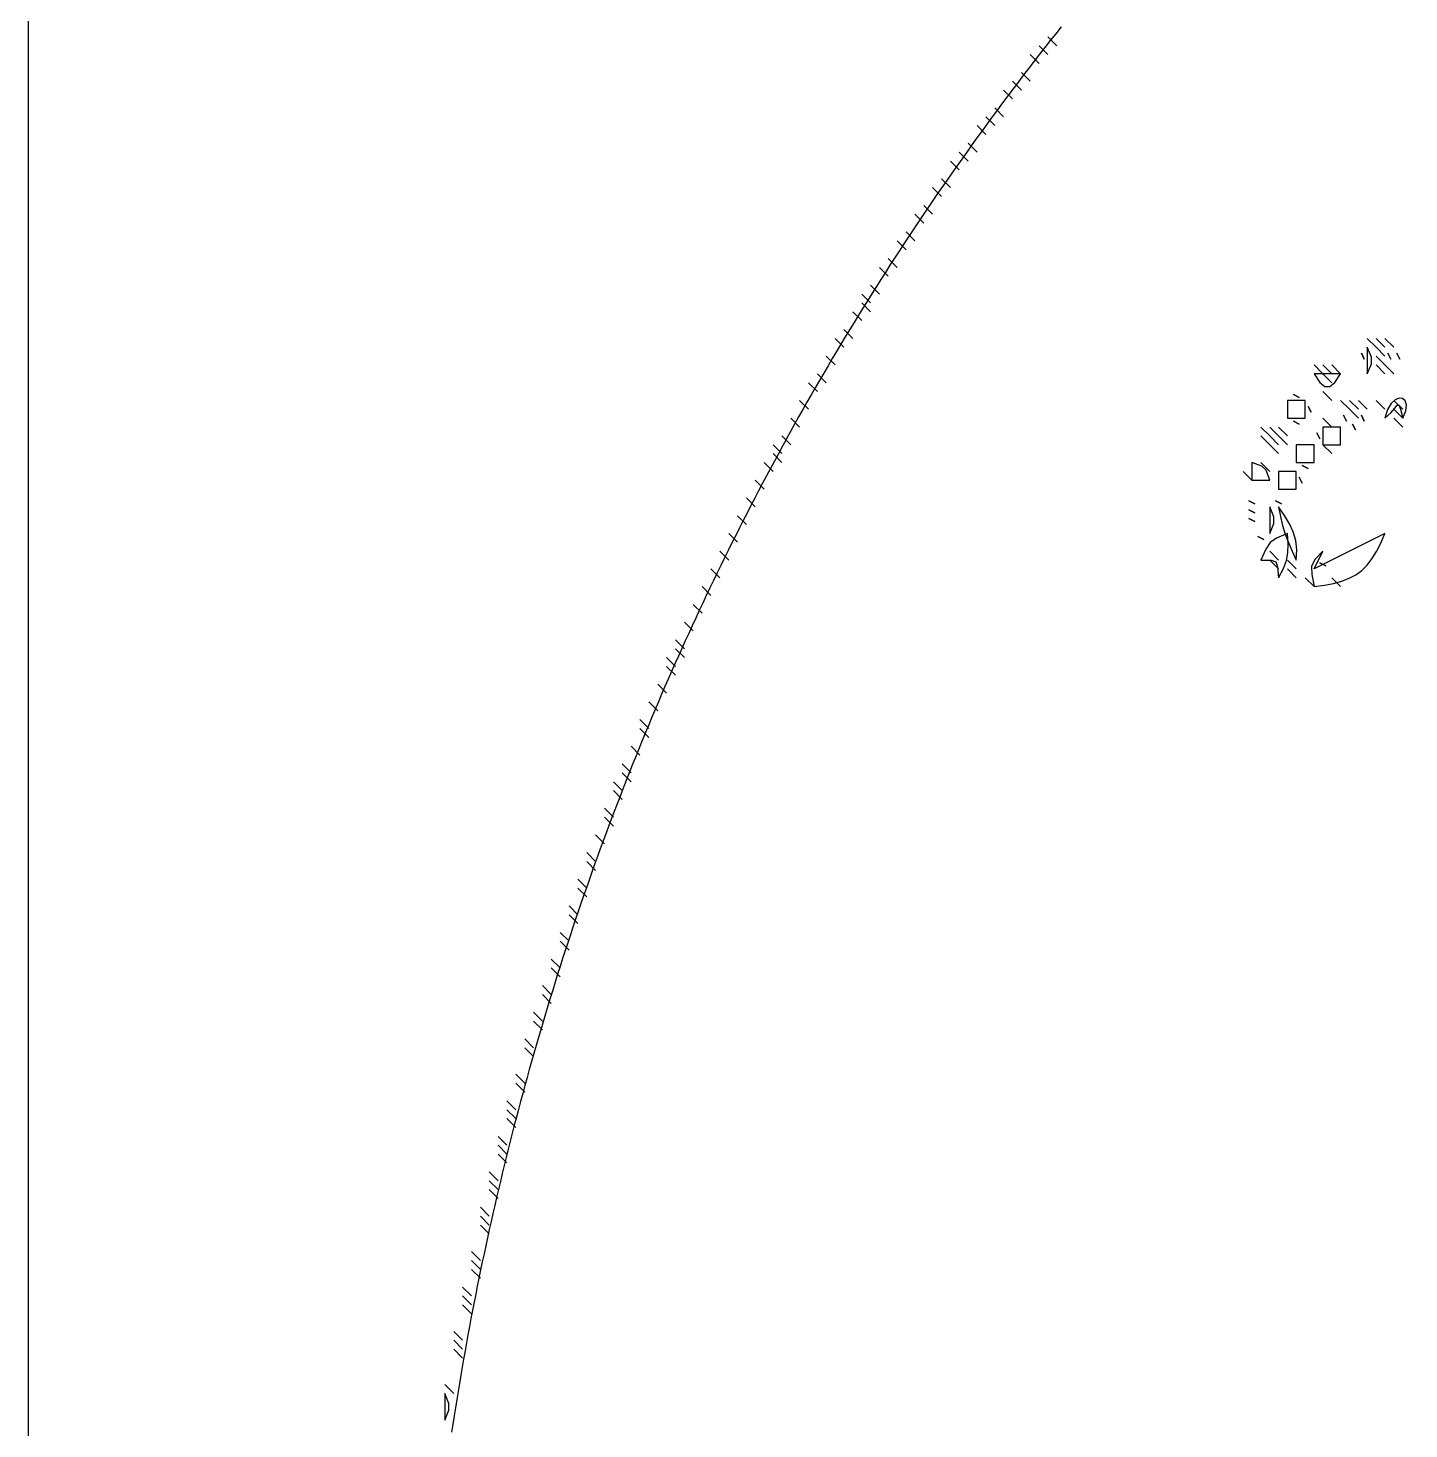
# Model space of a CAD drawing. Extents: x 0 to 750, y 0 to 750.
# Drawn here: x 0 to 155.7, y 429 to 587 of the extents above; entities that cross this region are included whole.
import ezdxf

# ---------------------------------------------------------------- set-up
doc = ezdxf.new("R2010")
doc.units = 0
for name, color, linetype in [('C19', 19, 'CONTINUOUS'), ('C250', 250, 'CONTINUOUS'), ('C251', 251, 'CONTINUOUS'), ('C252', 252, 'CONTINUOUS'), ('C253', 253, 'CONTINUOUS'), ('C254', 254, 'CONTINUOUS'), ('C27', 27, 'CONTINUOUS'), ('C28', 28, 'CONTINUOUS'), ('C29', 29, 'CONTINUOUS'), ('C37', 37, 'CONTINUOUS'), ('C39', 39, 'CONTINUOUS'), ('C47', 47, 'CONTINUOUS'), ('C59', 59, 'CONTINUOUS'), ('C7', 7, 'CONTINUOUS')]:
    doc.layers.add(name, color=color, linetype=linetype)

msp = doc.modelspace()

# ---------------------------------------------------------------- linework, layer by layer
at = {"layer": 'C19'}
msp.add_lwpolyline([(146, 548), (147, 547), (146, 548)], dxfattribs=at)
at = {"layer": 'C250'}
for points in [[(115, 586), (116, 585), (115, 586)], [(106, 574), (107, 573), (106, 574)], [(101, 567), (102, 566), (101, 567)], [(99, 564), (100, 563), (99, 564)], [(97, 561), (98, 560), (97, 561)], [(92, 553), (93, 552), (92, 553)], [(151, 552), (152, 551), (151, 552)], [(150.6666, 549.6666), (150.3333, 550.3333)], [(150.333328, 550.333313), (150.6666, 549.6667)], [(152, 551), (153, 550), (152, 551)], [(145, 549), (146, 548), (145, 549)], [(147, 549), (148, 548), (147, 549)], [(89, 548), (90, 547), (89, 548)], [(150, 545), (151, 544), (150, 545)], [(152, 545), (153, 544), (152, 545)], [(154, 545), (155, 544), (154, 545)], [(149.6666, 541.6666), (149.3333, 542.3333)], [(149.333328, 542.333313), (149.6666, 541.6667)], [(154, 543), (155, 542), (154, 543)], [(85, 541), (86, 540), (85, 541)], [(139, 538), (140, 537), (139, 538)], [(141, 533), (141.2136, 531.902), (141.4632, 530.8873), (141.7578, 529.9228), (142.1061, 528.9754), (142.5172, 528.0122), (143, 527), (143.0568, 528.1666), (142.9387, 529.2066), (142.6597, 530.1649), (142.234, 531.0865), (141.6761, 532.0165), (141, 533)], [(137.666672, 531.666687), (138.3333, 531.3333), (137.6666, 531.6667)], [(140, 527), (141, 526), (140, 527)], [(142, 527), (143, 526), (142, 527)], [(145.666672, 526.666687), (146.3333, 526.3333), (145.6666, 526.6667)], [(144, 525), (145, 524), (144, 525)], [(72, 515), (73, 514), (72, 515)], [(66, 501), (67, 500), (66, 501)], [(63, 493), (64, 492), (63, 493)], [(62, 490), (63, 489), (62, 490)], [(58, 478), (59, 477), (58, 478)], [(57, 475), (58, 474), (57, 475)], [(55, 468), (56, 467), (55, 468)], [(51, 452), (52, 451), (51, 452)], [(49, 443), (50, 442), (49, 443)]]:
    msp.add_lwpolyline(points, dxfattribs=at)
at = {"layer": 'C251'}
for points in [[(114, 585), (115, 584), (114, 585)], [(111, 581), (112, 580), (111, 581)], [(108, 577), (109, 576), (108, 577)], [(105, 573), (106, 572), (105, 573)], [(103, 570), (104, 569), (103, 570)], [(95, 558), (96, 557), (95, 558)], [(90, 550), (91, 549), (90, 550)], [(86, 543), (87, 542), (86, 543)], [(146, 542), (146, 540), (148, 540), (148, 542), (146, 542)], [(140, 540), (141, 539), (140, 540)], [(143, 540), (143, 538), (145, 538), (145, 540), (143, 540)], [(138, 538), (138, 536), (140, 536), (139.6025, 537.124), (139.124, 537.6025), (138, 538)], [(143.666672, 537.666687), (144.3333, 537.3333), (143.6666, 537.6667)], [(81, 534), (82, 533), (81, 534)], [(140.666672, 533.666687), (141.3333, 533.3333), (140.6666, 533.6667)], [(80, 532), (81, 531), (80, 532)], [(79, 530), (80, 529), (79, 530)], [(138.666672, 529.666687), (139.3333, 529.3333), (138.6666, 529.6667)], [(78, 528), (79, 527), (78, 528)], [(77, 526), (78, 525), (77, 526)], [(147, 525), (148, 524), (147, 525)], [(76, 524), (77, 523), (76, 524)], [(75, 522), (76, 521), (75, 522)], [(71, 513), (72, 512), (71, 513)], [(70, 511), (71, 510), (70, 511)], [(68, 506), (69, 505), (68, 506)], [(64, 496), (65, 495), (64, 496)], [(60, 485), (61, 484), (60, 485)], [(56, 472), (57, 471), (56, 472)], [(54, 465), (55, 464), (54, 465)], [(53, 461), (54, 460), (53, 461)], [(52, 457), (53, 456), (52, 457)], [(51, 453), (52, 452), (51, 453)], [(50, 448), (51, 447), (50, 448)], [(48, 438), (49, 437), (48, 438)], [(47, 433), (47, 430), (47.464, 431.123), (47.464, 431.8769), (47, 433)]]:
    msp.add_lwpolyline(points, dxfattribs=at)
at = {"layer": 'C252'}
for points in [[(110, 580), (111, 579), (110, 580)], [(100, 566), (101, 565), (100, 566)], [(93, 555), (94, 554), (93, 555)], [(152, 552), (153, 551), (152, 552)], [(153, 549), (154, 548), (153, 549)], [(87, 545), (88, 544), (87, 545)], [(149, 545), (150, 544), (149, 545)], [(154, 544), (155, 543), (154, 544)], [(140, 542), (141, 541), (140, 542)], [(139, 541), (140, 540), (139, 541)], [(141, 541), (142, 540), (141, 541)], [(145.6666, 540.6666), (145.3333, 541.3333)], [(145.333328, 541.333313), (145.6666, 540.6667)], [(83, 538), (84, 537), (83, 538)], [(82, 536), (83, 535), (82, 536)], [(141, 537), (141, 535), (143, 535), (143, 537), (141, 537)], [(137.666672, 532.666687), (138.3333, 532.3333), (137.6666, 532.6667)], [(140, 528), (141, 527), (140, 528)], [(142, 526), (143, 525), (142, 526)], [(74, 520), (75, 519), (74, 520)], [(73, 518), (74, 517), (73, 518)], [(69, 509), (70, 508), (69, 509)], [(67, 504), (68, 503), (67, 504)], [(65, 499), (66, 498), (65, 499)], [(62, 491), (63, 490), (62, 491)], [(61, 488), (62, 487), (61, 488)], [(59, 482), (60, 481), (59, 482)], [(58, 479), (59, 478), (58, 479)], [(57, 476), (58, 475), (57, 476)], [(55, 469), (56, 468), (55, 469)], [(50, 449), (51, 448), (50, 449)], [(49, 444), (50, 443), (49, 444)], [(48, 439), (49, 438), (48, 439)]]:
    msp.add_lwpolyline(points, dxfattribs=at)
at = {"layer": 'C253'}
for points in [[(113, 584), (114, 583), (113, 584)], [(107, 576), (108, 575), (107, 576)], [(104, 572), (105, 571), (104, 572)], [(102, 569), (103, 568), (102, 569)], [(98, 563), (99, 562), (98, 563)], [(96, 560), (97, 559), (96, 560)], [(94, 557), (95, 556), (94, 557)], [(91, 552), (92, 551), (91, 552)], [(151, 551), (151, 548), (151.464, 549.123), (151.464, 549.8769), (151, 551)], [(146, 549), (147, 548), (146, 549)], [(88, 547), (89, 546), (88, 547)], [(145, 548), (145.6364, 547.0371), (146.2182, 546.5557), (146.7817, 546.5557), (147.3635, 547.0371), (148, 548), (145, 548)], [(153, 543), (153.6748, 543.6148), (154.1037, 544.1426), (154.3687, 544.464), (154.5518, 544.4601), (154.7349, 544.0118), (155, 543), (155.3341, 543.836), (155.4093, 544.4947), (155.277, 544.9625), (154.9885, 545.2259), (154.5952, 545.2711), (154.1483, 545.0848), (153.6992, 544.6532), (153.2993, 543.9628), (153, 543)], [(142, 545), (142, 543), (144, 543), (144, 545), (142, 545)], [(148.6666, 542.6666), (148.3333, 543.3333)], [(148.333328, 543.333313), (148.6666, 542.6667)], [(84, 540), (85, 539), (84, 540)], [(72, 516), (73, 515), (72, 516)], [(66, 502), (67, 501), (66, 502)], [(63, 494), (64, 493), (63, 494)], [(56, 473), (57, 472), (56, 473)], [(54, 466), (55, 465), (54, 466)], [(53, 462), (54, 461), (53, 462)], [(52, 458), (53, 457), (52, 458)], [(51, 454), (52, 453), (51, 454)], [(49, 445), (50, 444), (49, 445)], [(47, 434), (48, 433), (47, 434)]]:
    msp.add_lwpolyline(points, dxfattribs=at)
at = {"layer": 'C254'}
for points in [[(153.6666, 549.6666), (153.3333, 550.3333)], [(153.333328, 550.333313), (153.6666, 549.6667)], [(150.6666, 542.6666), (150.3333, 543.3333)], [(150.333328, 543.333313), (150.6666, 542.6667)], [(48, 440), (49, 439), (48, 440)]]:
    msp.add_lwpolyline(points, dxfattribs=at)
at = {"layer": 'C27'}
for points in [[(109, 578), (110, 577), (109, 578)], [(94, 556), (95, 555), (94, 556)], [(154.6666, 549.6666), (154.3333, 550.3333)], [(154.333328, 550.333313), (154.6666, 549.6667)], [(144.6666, 543.6666), (144.3333, 544.3333)], [(144.333328, 544.333313), (144.6666, 543.6667)], [(84, 539), (85, 538), (84, 539)], [(73, 517), (74, 516), (73, 517)], [(67, 503), (68, 502), (67, 503)], [(60, 484), (61, 483), (60, 484)], [(53, 460), (54, 459), (53, 460)], [(50, 447), (51, 446), (50, 447)]]:
    msp.add_lwpolyline(points, dxfattribs=at)
at = {"layer": 'C28'}
msp.add_lwpolyline([(152, 550), (153, 549), (152, 550)], dxfattribs=at)
at = {"layer": 'C29'}
for points in [[(142.666672, 542.666687), (143.3333, 542.3333), (142.6666, 542.6667)], [(139, 527), (140.1534, 526.9881), (140.6785, 526.8017), (140.8643, 526.2145), (141, 525), (141.5601, 526.0389), (141.8965, 526.9355), (142.0527, 527.8126), (142.0727, 528.7931), (142, 530), (140.7618, 529.4504), (140.0408, 528.959), (139.5494, 528.2381), (139, 527)]]:
    msp.add_lwpolyline(points, dxfattribs=at)
at = {"layer": 'C37'}
for points in [[(116.4843, 587.1186), (115.8734, 586.3503), (115.2648, 585.5802), (114.6585, 584.8083), (114.0544, 584.0347), (113.4527, 583.2592), (112.8534, 582.4819), (112.2563, 581.7029), (111.6616, 580.922), (111.0692, 580.1395), (110.4792, 579.3551), (109.8915, 578.569), (109.3062, 577.7811), (108.7232, 576.9915), (108.1426, 576.2001), (107.5644, 575.407), (106.9886, 574.6121), (106.4152, 573.8155), (105.8442, 573.0172), (105.2756, 572.2172), (104.7094, 571.4154), (104.1456, 570.612), (103.5843, 569.8068), (103.0254, 569), (102.482, 568.2106), (101.9413, 567.42), (101.403, 566.6281), (100.8673, 565.835), (100.3341, 565.0406), (99.8034, 564.2449), (99.2752, 563.448), (98.7495, 562.6499), (98.2264, 561.8505), (97.7058, 561.05), (97.1877, 560.2481), (96.6721, 559.4451), (96.1591, 558.6409), (95.6485, 557.8355), (95.1405, 557.0288), (94.635, 556.221), (94.132, 555.412), (93.6316, 554.6018), (93.1336, 553.7904), (92.6382, 552.9779), (92.1453, 552.1642), (91.6549, 551.3494), (91.1671, 550.5334), (90.6817, 549.7163), (90.1989, 548.898), (89.7186, 548.0786), (89.2408, 547.258), (88.7655, 546.4364), (88.2927, 545.6136), (87.8225, 544.7898), (87.3547, 543.9648), (86.8895, 543.1387), (86.4268, 542.3116), (85.9666, 541.4833), (85.509, 540.654), (85.0538, 539.8236), (84.6012, 538.9921), (84.151, 538.1596), (83.7034, 537.3261), (83.2583, 536.4914), (82.8157, 535.6558), (82.3757, 534.8191), (81.9381, 533.9813), (81.5031, 533.1426), (81.0706, 532.3028), (80.6405, 531.462), (80.213, 530.6202), (79.7881, 529.7774), (79.3656, 528.9336), (78.9456, 528.0888), (78.5282, 527.2431), (78.1132, 526.3963), (77.7008, 525.5486), (77.2909, 524.6999), (76.8835, 523.8503), (76.4786, 522.9997), (76.0762, 522.1482), (75.6763, 521.2957), (75.279, 520.4423), (74.8841, 519.5879), (74.4918, 518.7327), (74.102, 517.8765), (73.7147, 517.0194), (73.3298, 516.1614), (72.9475, 515.3024), (72.5678, 514.4426), (72.1905, 513.582), (71.8157, 512.7204), (71.4435, 511.8579), (71.0737, 510.9946), (70.7065, 510.1304), (70.3417, 509.2654), (69.9795, 508.3995), (69.6198, 507.5327), (69.2626, 506.6652), (68.9079, 505.7967), (68.5557, 504.9275), (68.206, 504.0574), (67.8588, 503.1865), (67.5141, 502.3148), (67.1719, 501.4423), (66.8323, 500.569), (66.4951, 499.6949), (66.1605, 498.82), (65.8283, 497.9444), (65.4987, 497.0679), (65.1715, 496.1907), (64.8469, 495.3127), (64.5248, 494.434), (64.2052, 493.5545), (63.888, 492.6743), (63.5734, 491.7933), (63.2613, 490.9116), (62.9517, 490.0292), (62.6446, 489.146), (62.34, 488.2621), (62.0379, 487.3775), (61.7383, 486.4923), (61.4413, 485.6063), (61.1467, 484.7196), (60.8546, 483.8322), (60.565, 482.9442), (60.2779, 482.0554), (59.9934, 481.1661), (59.7113, 480.276), (59.4317, 479.3853), (59.1546, 478.4939), (58.8801, 477.6019), (58.608, 476.7093), (58.3384, 475.816), (58.0714, 474.9221), (57.8068, 474.0275), (57.5447, 473.1324), (57.2852, 472.2366), (57.0281, 471.3403), (56.7736, 470.4433), (56.5215, 469.5458), (56.2719, 468.6476), (56.0249, 467.7489), (55.7803, 466.8496), (55.5382, 465.9498), (55.2986, 465.0493), (55.0616, 464.1484), (54.827, 463.2468), (54.5949, 462.3448), (54.3653, 461.4421), (54.1383, 460.539), (53.9137, 459.6353), (53.6916, 458.7311), (53.472, 457.8264), (53.2549, 456.9212), (53.0403, 456.0155), (52.8282, 455.1093), (52.6186, 454.2026), (52.4115, 453.2954), (52.2069, 452.3877), (52.0048, 451.4796), (51.8052, 450.571), (51.608, 449.6619), (51.4134, 448.7524), (51.2213, 447.8424), (51.0316, 446.932), (50.8445, 446.0211), (50.6598, 445.1098), (50.4777, 444.1981), (50.298, 443.2859), (50.1208, 442.3734), (49.9462, 441.4604), (49.774, 440.5471), (49.6043, 439.6333), (49.4371, 438.7192), (49.2724, 437.8046), (49.1102, 436.8897), (48.9505, 435.9744), (48.7932, 435.0588), (48.6385, 434.1428), (48.4863, 433.2264), (48.3365, 432.3097), (48.1893, 431.3926), (48.0445, 430.4752), (47.9022, 429.5575), (47.7624, 428.6395)], [(112, 582), (113, 581), (112, 582)], [(153, 552), (154, 551), (153, 552)], [(148, 545), (149, 544), (148, 545)], [(149, 544), (150, 543), (149, 544)], [(141, 542), (142, 541), (141, 542)], [(146, 543), (147, 542), (146, 543)], [(146, 540), (147, 539), (146, 540)], [(137, 537), (138, 536), (137, 537)], [(69, 508), (70, 507), (69, 508)], [(65, 498), (66, 497), (65, 498)], [(61, 487), (62, 486), (61, 487)], [(59, 481), (60, 480), (59, 481)], [(54, 464), (55, 463), (54, 464)], [(52, 456), (53, 455), (52, 456)]]:
    msp.add_lwpolyline(points, dxfattribs=at)
at = {"layer": 'C39'}
msp.add_lwpolyline([(137.666672, 533.666687), (138.3333, 533.3333), (137.6666, 533.6667)], dxfattribs=at)
at = {"layer": 'C47'}
for points in [[(142.666672, 545.666687), (143.3333, 545.3333), (142.6666, 545.6667)], [(146, 546), (147, 545), (146, 546)], [(139, 542), (140, 541), (139, 542)], [(140, 541), (141, 540), (140, 541)]]:
    msp.add_lwpolyline(points, dxfattribs=at)
at = {"layer": 'C59'}
for points in [[(143.6666, 535.6666), (143.3333, 536.3333)], [(143.333328, 536.333313), (143.6666, 535.6667)], [(140, 533), (140, 530), (140.464, 531.123), (140.464, 531.8769), (140, 533)], [(145, 526), (146, 528), (145.0854, 527.0741), (144.7125, 526.2845), (144.7334, 525.3526), (145, 524), (146.1647, 524.1508), (147.2054, 524.3504), (148.1342, 524.6089), (148.9634, 524.9363), (149.705, 525.3426), (150.3713, 525.8379), (150.9744, 526.4321), (151.5267, 527.1355), (152.0403, 527.9578), (152.5273, 528.9093), (153, 530), (145, 526)]]:
    msp.add_lwpolyline(points, dxfattribs=at)
at = {"layer": 'C7'}
for points in [[(0, 750), (0, 0), (750, 0), (750, 750), (0, 750)], [(152, 549), (153, 548), (152, 549)]]:
    msp.add_lwpolyline(points, dxfattribs=at)

doc.saveas('drawing.dxf')
